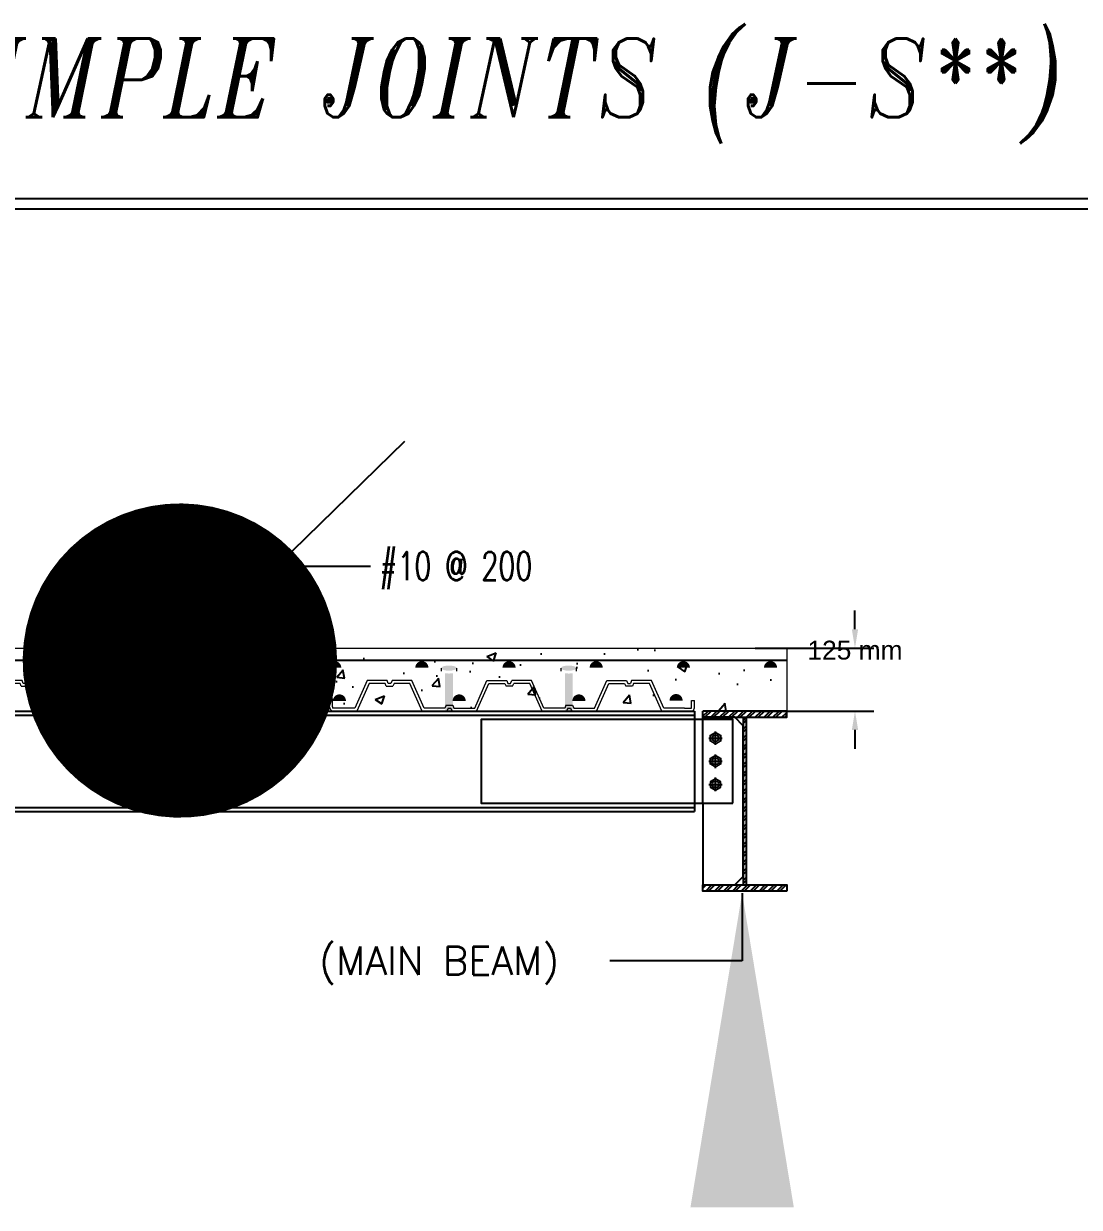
# Model space of a CAD drawing. Header units: inches. Extents: x 460503 to 460688, y 47570 to 48852.
# Drawn here: x 460558.31 to 460568.38, y 47667.86 to 47679.16 of the extents above; entities that cross this region are included whole.
import ezdxf
from ezdxf.enums import TextEntityAlignment as Align

# ---------------------------------------------------------------- set-up
doc = ezdxf.new("R2010")
doc.units = ezdxf.units.IN
doc.header["$MEASUREMENT"] = 0
doc.linetypes.add('HIDDEN', pattern=[0.375, 0.25, -0.125])
for name, color, linetype, lineweight in [('17', 60, 'Continuous', 18), ('19', 132, 'Continuous', 25), ('23', 252, 'Continuous', 18), ('27', 122, 'Continuous', 25), ('29', 151, 'Continuous', 25), ('30', 86, 'Continuous', 18)]:
    doc.layers.add(name, color=color, linetype=linetype, lineweight=lineweight)
for name, color, linetype in [('4', 4, 'Continuous'), ('4C', 4, 'Continuous'), ('5', 7, 'Continuous'), ('7', 7, 'Continuous'), ('8', 1, 'HIDDEN'), ('9', 9, 'Continuous'), ('DIM', 8, 'Continuous'), ('DIMLINES', 4, 'Continuous'), ('g', 3, 'Continuous')]:
    doc.layers.add(name, color=color, linetype=linetype)
doc.styles.add('ITALICT', font='italict')
doc.styles.add('ROMANS', font='ROMANS', dxfattribs={"width": 0.8})
doc.styles.add('ROMANST', font='romanst.shx')
doc.styles.get("Standard").update_dxf_attribs({"font": 'arial.ttf'})
doc.dimstyles.new('LEADER', dxfattribs={"dimtxt": 2, "dimasz": 1, "dimexe": 2, "dimexo": 2, "dimgap": 1, "dimtad": 1, "dimdec": 0, "dimzin": 0, "dimdsep": 46, "dimtxsty": 'ROMANS', "dimblk": 'DOT', "dimcen": 0.09, "dimclrd": 86, "dimclre": 86, "dimclrt": 60, "dimadec": 0, "dimazin": 0, "dimtfac": 1, "dimtdec": 0, "dimtofl": 0, "dimtmove": 0, "dimatfit": 3, "dimldrblk": 'DOT', "dimfxl": 7, "dimfxlon": 1, "dimtolj": 1, "dimtzin": 0, "dimarcsym": 0})
doc.dimstyles.new('LEADER ARROW', dxfattribs={"dimtxt": 2, "dimasz": 3, "dimexe": 2, "dimexo": 2, "dimgap": 1, "dimtad": 1, "dimdec": 0, "dimzin": 0, "dimdsep": 46, "dimtxsty": 'ROMANS', "dimcen": 0.09, "dimclrd": 86, "dimclre": 86, "dimclrt": 60, "dimadec": 0, "dimazin": 0, "dimtfac": 1, "dimtdec": 0, "dimtofl": 0, "dimtmove": 0, "dimatfit": 3, "dimfxl": 7, "dimfxlon": 1, "dimtolj": 1, "dimtzin": 0, "dimarcsym": 0})
doc.dimstyles.get("Standard").update_dxf_attribs({"dimtxt": 0.18, "dimasz": 0.18, "dimexe": 0.18, "dimexo": 0.0625, "dimgap": 0.09, "dimtad": 0, "dimtih": 1, "dimtoh": 1, "dimdec": 4, "dimzin": 0, "dimdsep": 46, "dimtxsty": 'Standard', "dimcen": 0.09, "dimadec": 0, "dimazin": 0, "dimtfac": 1, "dimtdec": 4, "dimtofl": 0, "dimtmove": 0, "dimatfit": 3, "dimfxl": 1, "dimtolj": 1, "dimtzin": 0, "dimarcsym": 0})

# ---------------------------------------------------------------- blocks, each defined once
blk = doc.blocks.new('DEK')
at = {"layer": '17'}
for p, q in [((-5.18190269756451, 0.3162630311488783), (-5.377923338457549, -0.1217317917023593)), ((-5.151217593847832, 0.2689122394634751), (-5.347238234740871, -0.1690825832460519)), ((-4.867638343146609, 0.3162630311488783), (-5.18190269756451, 0.3162630311488783)), ((-4.89859561565936, 0.2689122394634751), (-5.151217593847832, 0.2689122394634751)), ((-4.878899758796251, 0.2239325832729833), (-4.89859561565936, 0.2689122394634751)), ((-4.878899758796251, 0.2239325832729833), (-4.774643761651532, 0.2239325832729833)), ((-4.847942486141619, 0.2712833749584433), (-4.867638343146609, 0.3162630311488783)), ((-4.805601034164283, 0.2712833749584433), (-4.847942486141619, 0.2712833749584433)), ((-4.785905177301174, 0.3162630311488783), (-4.805601034164283, 0.2712833749584433)), ((-4.471640822741392, 0.3162630311488783), (-4.785905177301174, 0.3162630311488783)), ((-4.754947904646542, 0.2689122394634751), (-4.774643761651532, 0.2239325832729833)), ((-4.50232592645807, 0.2689122394634751), (-4.754947904646542, 0.2689122394634751)), ((-4.306305285565031, -0.1690825832460519), (-4.50232592645807, 0.2689122394634751)), ((-4.275620181848353, -0.1217317917023593), (-4.471640822741392, 0.3162630311488783)), ((-3.473407193898311, -0.1217317917023593), (-3.277386553005272, 0.3162630311488783)), ((-3.442722090185271, -0.1690825832460519), (-3.246701449292232, 0.2689122394634751)), ((-3.277386553005272, 0.3162630311488783), (-2.96312219858919, 0.3162630311488783)), ((-3.246701449292232, 0.2689122394634751), (-2.994079471101941, 0.2689122394634751)), ((-2.994079471101941, 0.2689122394634751), (-2.97438361409877, 0.2239325832729833)), ((-2.870127617094113, 0.2239325832729833), (-2.97438361409877, 0.2239325832729833)), ((-2.96312219858919, 0.3162630311488783), (-2.943426341582381, 0.2712833749584433)), ((-2.943426341582381, 0.2712833749584433), (-2.901084889606864, 0.2712833749584433)), ((-2.901084889606864, 0.2712833749584433), (-2.881389032603693, 0.3162630311488783)), ((-2.567124678185792, 0.3162630311488783), (-2.881389032603693, 0.3162630311488783)), ((-2.870127617094113, 0.2239325832729833), (-2.850431760089123, 0.2689122394634751)), ((-2.597809781900651, 0.2689122394634751), (-2.850431760089123, 0.2689122394634751)), ((-2.401789141007612, -0.1690825832460519), (-2.597809781900651, 0.2689122394634751)), ((-2.371104037292753, -0.1217317917023593), (-2.567124678185792, 0.3162630311488783)), ((-1.568891049340891, -0.1217317917023593), (-1.372870408449671, 0.3162630311488783)), ((-1.538205945626032, -0.1690825832460519), (-1.342185304732993, 0.2689122394634751)), ((-1.372870408449671, 0.3162630311488783), (-1.058606053889889, 0.3162630311488783)), ((-1.342185304732993, 0.2689122394634751), (-1.08956332654634, 0.2689122394634751)), ((-1.08956332654634, 0.2689122394634751), (-1.06986746954135, 0.2239325832729833)), ((-0.9656114725366933, 0.2239325832729833), (-1.06986746954135, 0.2239325832729833)), ((-1.058606053889889, 0.3162630311488783), (-1.03891019702678, 0.2712833749584433)), ((-1.03891019702678, 0.2712833749584433), (-0.9965687450512632, 0.2712833749584433)), ((-0.9768728880462731, 0.3162630311488783), (-0.9965687450512632, 0.2712833749584433)), ((-0.6626085336283722, 0.3162630311488783), (-0.9768728880462731, 0.3162630311488783)), ((-0.9459156156735844, 0.2689122394634751), (-0.9656114725366933, 0.2239325832729833)), ((-0.6932936373450502, 0.2689122394634751), (-0.9459156156735844, 0.2689122394634751)), ((-0.4972729964520113, -0.1690825832460519), (-0.6932936373450502, 0.2689122394634751)), ((-0.4665878927353333, -0.1217317917023593), (-0.6626085336283722, 0.3162630311488783)), ((-5.895822350465096, 0), (-5.895822350465096, 0.02032850981680667)), ((-5.895822350465096, 0), (-5.848471558745587, 0)), ((-5.848471558745587, 0.02032850981680667), (-5.848471558745587, 0)), ((-5.837817630703285, 0.07833322965007028), (-5.806816407643055, 0.07833322965007028)), ((-5.837817630703285, 0.0309824379646102), (-5.806816407643055, 0.0309824379646102)), ((-5.791767620221435, 0.07833322965007028), (-5.806816407643055, 0.07833322965007028)), ((-5.791767620221435, 0.0309824379646102), (-5.806816407643055, 0.0309824379646102)), ((-5.781113692180952, -0.1025870516679106), (-5.781113692180952, 0.02032850981680667)), ((-5.733762900459624, -0.1025870516679106), (-5.733762900459624, 0.02032850981680667)), ((-0.02367539579063305, 0), (0.02367539578881406, 0)), ((-5.377923338457549, -0.1217317917023593), (-5.727844051547436, -0.1217317917023593)), ((-5.347238234740871, -0.1690825832460519), (-5.727844051547436, -0.1690825832460519)), ((-3.915381267514022, -0.1690825832460519), (-4.306305285565031, -0.1690825832460519)), ((-3.946338540026773, -0.1217317917023593), (-4.275620181848353, -0.1217317917023593)), ((-3.926642683163664, -0.07675213551175375), (-3.946338540026773, -0.1217317917023593)), ((-3.926642683163664, -0.07675213551175375), (-3.822388077538562, -0.07675213551175375)), ((-3.895685410650913, -0.1241029271972138), (-3.915381267514022, -0.1690825832460519)), ((-3.895685410650913, -0.1241029271972138), (-3.853341965239451, -0.1241029271972138)), ((-3.853341965239451, -0.1241029271972138), (-3.83364610823628, -0.1690825832460519)), ((-3.83364610823628, -0.1690825832460519), (-3.442722090185271, -0.1690825832460519)), ((-3.822388077538562, -0.07675213551175375), (-3.802692220677272, -0.1217317917023593)), ((-3.802688835719891, -0.1217317917023593), (-3.473407193898311, -0.1217317917023593)), ((-2.010865122956602, -0.1690825832460519), (-2.401789141007612, -0.1690825832460519)), ((-2.041822395469353, -0.1217317917023593), (-2.371104037292753, -0.1217317917023593)), ((-2.022126538608063, -0.07675213551175375), (-2.041822395469353, -0.1217317917023593)), ((-2.022126538608063, -0.07675213551175375), (-1.917871932982962, -0.07675213551175375)), ((-1.991169266095312, -0.1241029271972138), (-2.010865122956602, -0.1690825832460519)), ((-1.991169266095312, -0.1241029271972138), (-1.94882582054197, -0.1241029271972138)), ((-1.94882582054197, -0.1241029271972138), (-1.929129963678861, -0.1690825832460519)), ((-1.929129963678861, -0.1690825832460519), (-1.538205945626032, -0.1690825832460519)), ((-1.917871932982962, -0.07675213551175375), (-1.898176076119853, -0.1217317917023593)), ((-1.898172691164291, -0.1217317917023593), (-1.568891049340891, -0.1217317917023593)), ((-0.1373062509137526, -0.1690825832460519), (-0.4972729964520113, -0.1690825832460519)), ((-0.1373062509137526, -0.1217317917023593), (-0.4665878927353333, -0.1217317917023593))]:
    blk.add_line(p, q, dxfattribs=at)
for points in [[(-0.1373062509137526, -0.1217317917023593), (-0.02959424484470219, -0.1217317917023593, 0.4142135623730961), (-0.02367539579063305, -0.1158129426841015), (-0.02367539579063305, 0)], [(-0.1373062509137526, -0.1690825832460519), (-0.02959424484470219, -0.1690825832460519, 0.4142135623730839), (0.02367539578881406, -0.1158129426841015), (0.02367539578881406, 0)]]:
    blk.add_lwpolyline(points, format="xyb", dxfattribs=at)
for centre, radius, start, end in [((-5.837817630703285, 0.02032850981680667), 0.05800471977407295, 90, 180), ((-5.837817630703285, 0.02032850981680667), 0.01065392812176811, 90, 180), ((-5.791767620221435, 0.02032850981680667), 0.05800471977407337, 0, 90), ((-5.791767620221435, 0.02032850981680667), 0.01065392812176858, 0, 90), ((-5.708219153144455, -0.09877610801351011), 0.07299408944010981, 182.9927121434565, 254.4037969727692), ((-5.725673810726221, -0.1105735180234433), 0.01136736633784173, 135.3657608568836, 258.9936069841877)]:
    blk.add_arc(centre, radius, start, end, dxfattribs=at)
blk = doc.blocks.new('_Dot')
at = {"layer": 'DIM', "color": 0, "lineweight": -2}
blk.add_line((-0.5, 0), (-1, 0), dxfattribs=at)
at = {"layer": 'DIM', "color": 0, "const_width": 0.5}
blk.add_lwpolyline([(-0.25, 0, 1), (0.25, 0, 1)], format="xyb", close=True, dxfattribs=at)
blk = doc.blocks.new('*D537')
at = {"layer": 'Defpoints', "color": 0, "transparency": 16777216}
for p in [(460565.2245127396, 47673.19924433294), (460566.2386828295, 47673.19924433294), (460565.2151855708, 47672.59924433294)]:
    blk.add_point(p, dxfattribs=at)
at = {"layer": 'DIMLINES', "color": 0, "lineweight": -2, "transparency": 16777216}
for p, q in [((460566.2386828295, 47673.37924433294), (460566.2386828295, 47673.55924433294)), ((460565.2870127396, 47673.19924433294), (460566.4186828295, 47673.19924433294)), ((460565.2776855708, 47672.59924433294), (460566.4186828295, 47672.59924433294)), ((460566.2386828295, 47672.41924433294), (460566.2386828295, 47672.23924433294))]:
    blk.add_line(p, q, dxfattribs=at)
at = {"layer": 'DIMLINES', "color": 0, "transparency": 16777216}
for points in [[(460566.2086828295, 47673.37924433294), (460566.2686828295, 47673.37924433294), (460566.2386828295, 47673.19924433294)], [(460566.2086828295, 47672.41924433294), (460566.2686828295, 47672.41924433294), (460566.2386828295, 47672.59924433294)]]:
    blk.add_solid(points, dxfattribs=at)
at = {"layer": 'DIMLINES', "color": 0, "transparency": 16777216, "insert": (460566.2386828294, 47673.17924433293), "char_height": 0.18, "attachment_point": 5}
blk.add_mtext('\\A1;125 mm ', dxfattribs=at)

msp = doc.modelspace()

# ---------------------------------------------------------------- hatches: boundary and pattern name
at = {"layer": '23'}
h = msp.add_hatch(color=5, dxfattribs=at)
h.set_gradient(color1=(0, 0, 255), color2=(112, 112, 255), one_color=1, tint=0.7200000286102295)
edge = h.paths.add_edge_path()
edge.add_ellipse((460558.8812678526, 47673.0087142371), major_axis=(0.0745971943384289, 0), ratio=0.3292704757529448, start_angle=180, end_angle=359.9999999999999)
edge.add_ellipse((460558.8812678526, 47673.0087142371), major_axis=(0.0745971943384289, 0), ratio=0.3292704757529448, start_angle=0, end_angle=180)
h = msp.add_hatch(color=5, dxfattribs=at)
h.set_gradient(color1=(0, 0, 255), color2=(112, 112, 255), one_color=1, tint=0.7200000286102295)
edge = h.paths.add_edge_path()
edge.add_ellipse((460560.0239775393, 47673.0087142371), major_axis=(0.0745971943384289, 0), ratio=0.3292704757529448, start_angle=180, end_angle=359.9999999999999)
edge.add_ellipse((460560.0239775393, 47673.0087142371), major_axis=(0.0745971943384289, 0), ratio=0.3292704757529448, start_angle=0, end_angle=180)
h = msp.add_hatch(color=5, dxfattribs=at)
h.set_gradient(color1=(0, 0, 255), color2=(112, 112, 255), one_color=1, tint=0.7200000286102295)
edge = h.paths.add_edge_path()
edge.add_ellipse((460561.1762899734, 47673.0087142371), major_axis=(-0.0745971943384289, 0), ratio=0.3292704757529448, start_angle=1.1368683772161603e-13, end_angle=180, ccw=False)
edge.add_ellipse((460561.1762899734, 47673.0087142371), major_axis=(-0.0745971943384289, 0), ratio=0.3292704757529448, start_angle=180, end_angle=360, ccw=False)
h = msp.add_hatch(color=5, dxfattribs=at)
h.set_gradient(color1=(0, 0, 255), color2=(112, 112, 255), one_color=1, tint=0.7200000286102295)
edge = h.paths.add_edge_path()
edge.add_ellipse((460562.3641413054, 47673.0087142371), major_axis=(0.0745971943384289, 0), ratio=0.3292704757529448, start_angle=180, end_angle=359.9999999999999)
edge.add_ellipse((460562.3641413054, 47673.0087142371), major_axis=(0.0745971943384289, 0), ratio=0.3292704757529448, start_angle=0, end_angle=180)
h = msp.add_hatch(color=5, dxfattribs=at)
h.set_gradient(color1=(0, 0, 255), color2=(112, 112, 255), one_color=1, tint=0.7200000286102295)
edge = h.paths.add_edge_path()
edge.add_ellipse((460563.5068509921, 47673.0087142371), major_axis=(0.0745971943384289, 0), ratio=0.3292704757529448, start_angle=180, end_angle=359.9999999999999)
edge.add_ellipse((460563.5068509921, 47673.0087142371), major_axis=(0.0745971943384289, 0), ratio=0.3292704757529448, start_angle=0, end_angle=180)
h = msp.add_hatch(color=5, dxfattribs=at)
h.set_gradient(color1=(0, 0, 255), color2=(204, 204, 255), one_color=1, tint=0.8999999761581421)
edge = h.paths.add_edge_path()
edge.add_ellipse((460558.8812678526, 47672.98120399177), major_axis=(0.0745971943384289, 0), ratio=0.3292704757529448, start_angle=240.7923119331016, end_angle=300.79868927394466, ccw=False)
edge.add_line((460558.8448661536, 47672.95976431724), (460558.8448661536, 47672.61098857604))
edge.add_ellipse((460558.8821647507, 47672.61051197476), major_axis=(0.03729859716921443, 0), ratio=0.3292704757529449, start_angle=1.1368683772161603e-13, end_angle=180, ccw=False)
edge.add_line((460558.9194633478, 47672.61098857604), (460558.9194633478, 47672.96010536954))
edge = h.paths.add_edge_path()
edge.add_ellipse((460558.8821647507, 47672.61051197476), major_axis=(0.03729859716921443, 0), ratio=0.3292704757529449, start_angle=0, end_angle=180)
edge.add_ellipse((460558.8821647507, 47672.61051197476), major_axis=(0.03729859716921443, 0), ratio=0.3292704757529449, start_angle=180, end_angle=359.9999999999999)
h = msp.add_hatch(color=5, dxfattribs=at)
h.set_gradient(color1=(0, 0, 255), color2=(204, 204, 255), one_color=1, tint=0.8999999761581421)
edge = h.paths.add_edge_path()
edge.add_ellipse((460560.0239775393, 47672.98120399177), major_axis=(0.0745971943384289, 0), ratio=0.3292704757529448, start_angle=240.7923119331016, end_angle=300.79868927394466, ccw=False)
edge.add_line((460559.9875758403, 47672.95976431724), (460559.9875758403, 47672.61098857604))
edge.add_ellipse((460560.0248744374, 47672.61051197476), major_axis=(0.03729859716921443, 0), ratio=0.3292704757529449, start_angle=1.1368683772161603e-13, end_angle=180, ccw=False)
edge.add_line((460560.0621730346, 47672.61098857604), (460560.0621730346, 47672.96010536954))
edge = h.paths.add_edge_path()
edge.add_ellipse((460560.0248744374, 47672.61051197476), major_axis=(0.03729859716921443, 0), ratio=0.3292704757529449, start_angle=0, end_angle=180)
edge.add_ellipse((460560.0248744374, 47672.61051197476), major_axis=(0.03729859716921443, 0), ratio=0.3292704757529449, start_angle=180, end_angle=359.9999999999999)
h = msp.add_hatch(color=5, dxfattribs=at)
h.set_gradient(color1=(0, 0, 255), color2=(204, 204, 255), one_color=1, tint=0.8999999761581421)
edge = h.paths.add_edge_path()
edge.add_ellipse((460561.1762899734, 47672.98120399177), major_axis=(-0.0745971943384289, 0), ratio=0.3292704757529448, start_angle=59.20131072605533, end_angle=119.2076880668984)
edge.add_line((460561.2126916724, 47672.95976431724), (460561.2126916724, 47672.61098857604))
edge.add_ellipse((460561.1753930753, 47672.61051197476), major_axis=(-0.03729859716921443, 0), ratio=0.3292704757529449, start_angle=180, end_angle=359.9999999999999)
edge.add_line((460561.1380944781, 47672.61098857604), (460561.1380944781, 47672.96010536954))
edge = h.paths.add_edge_path()
edge.add_ellipse((460561.1753930753, 47672.61051197476), major_axis=(-0.03729859716921443, 0), ratio=0.3292704757529449, start_angle=180, end_angle=360, ccw=False)
edge.add_ellipse((460561.1753930753, 47672.61051197476), major_axis=(-0.03729859716921443, 0), ratio=0.3292704757529449, start_angle=1.1368683772161603e-13, end_angle=180, ccw=False)
h = msp.add_hatch(color=5, dxfattribs=at)
h.set_gradient(color1=(0, 0, 255), color2=(204, 204, 255), one_color=1, tint=0.8999999761581421)
edge = h.paths.add_edge_path()
edge.add_ellipse((460562.3641413054, 47672.98120399177), major_axis=(0.0745971943384289, 0), ratio=0.3292704757529448, start_angle=240.7923119331016, end_angle=300.79868927394466, ccw=False)
edge.add_line((460562.3277396063, 47672.95976431724), (460562.3277396063, 47672.61098857604))
edge.add_ellipse((460562.3650382035, 47672.61051197476), major_axis=(0.03729859716921443, 0), ratio=0.3292704757529449, start_angle=1.1368683772161603e-13, end_angle=180, ccw=False)
edge.add_line((460562.4023368006, 47672.61098857604), (460562.4023368006, 47672.96010536954))
edge = h.paths.add_edge_path()
edge.add_ellipse((460562.3650382035, 47672.61051197476), major_axis=(0.03729859716921443, 0), ratio=0.3292704757529449, start_angle=0, end_angle=180)
edge.add_ellipse((460562.3650382035, 47672.61051197476), major_axis=(0.03729859716921443, 0), ratio=0.3292704757529449, start_angle=180, end_angle=359.9999999999999)
h = msp.add_hatch(color=5, dxfattribs=at)
h.set_gradient(color1=(0, 0, 255), color2=(204, 204, 255), one_color=1, tint=0.8999999761581421)
edge = h.paths.add_edge_path()
edge.add_ellipse((460563.5068509921, 47672.98120399177), major_axis=(0.0745971943384289, 0), ratio=0.3292704757529448, start_angle=240.7923119331016, end_angle=300.79868927394466, ccw=False)
edge.add_line((460563.470449293, 47672.95976431724), (460563.470449293, 47672.61098857604))
edge.add_ellipse((460563.5077478902, 47672.61051197476), major_axis=(0.03729859716921443, 0), ratio=0.3292704757529449, start_angle=1.1368683772161603e-13, end_angle=180, ccw=False)
edge.add_line((460563.5450464874, 47672.61098857604), (460563.5450464874, 47672.96010536954))
edge = h.paths.add_edge_path()
edge.add_ellipse((460563.5077478902, 47672.61051197476), major_axis=(0.03729859716921443, 0), ratio=0.3292704757529449, start_angle=0, end_angle=180)
edge.add_ellipse((460563.5077478902, 47672.61051197476), major_axis=(0.03729859716921443, 0), ratio=0.3292704757529449, start_angle=180, end_angle=359.9999999999999)
at = {"layer": '8'}
h = msp.add_hatch(dxfattribs=at)
h.set_pattern_fill('AR-CONC', color=256, scale=0.005000000000000001, style=0)
h.set_pattern_definition([(49.99999999999999, (459777.9320310228, 47775.29075216412), (0.91092334498002, -0.07969542769451543), [0.09525000000000002, -1.04775]), (355, (459777.9320310228, 47775.29075216412), (-0.1762171071248467, 0.9552842261951758), [0.0762, -0.8382029208500001]), (100.4514447, (459778.0079410578, 47775.28411089662), (0.7347062354517665, 0.8755887595609755), [0.08095004399999983, -0.8904512229999972]), (46.18420000000002, (459777.9320310228, 47775.54475216412), (1.35539520446065, -0.2102116396636358), [0.1428749999999991, -1.571624999999993]), (96.63555760999992, (459778.0449805228, 47775.52723466412), (1.187020670257515, 1.237130622988608), [0.1214251157, -1.3356780408]), (351.1841511700001, (459777.9320310228, 47775.54475216412), (1.187020670324885, 1.237130622927664), [0.11429983535, -1.2572986596]), (21, (459778.0590310228, 47775.48125216412), (0.7580719563456625, -0.5113259909354381), [0.09525000000000002, -1.04775]), (326.0000000000001, (459778.0590310228, 47775.48125216412), (0.3090101417382354, 0.9209398306115963), [0.0762, -0.8382000000000001]), (71.45144499999999, (459778.1222036858, 47775.43864166462), (1.067082096393581, 0.4096138444295263), [0.08095004400000001, -0.890449688]), (37.50000000000001, (459777.9320310228, 47775.29075216412), (0.01544301625295909, 0.4227751943657656), [0, -0.8280400000000001, 0, -0.8509000000000001, 0, -0.8413750000000001]), (7.500000000000001, (459777.9320310228, 47775.29075216412), (0.3340983125515288, 0.5009028740905975), [0, -0.48514, 0, -0.8089900000000001, 0, -0.320675]), (327.5, (459777.6488210228, 47775.29075216412), (0.6779529758343571, -0.02864371996336729), [0, -0.3175000000000001, 0, -0.9906000000000001, 0, -1.31445]), (317.5, (459777.5218210228, 47775.29075216412), (0.7406459069300904, 0.1271324551666651), [0, -0.4127500000000001, 0, -0.6578600000000001, 0, -0.9334500000000001])])
h.paths.add_polyline_path([(460551.8071521245, 47673.19924433292), (460565.5878561292, 47673.19924433292), (460565.5878561292, 47672.59924433292), (460564.7878561292, 47672.59924433292), (460564.7878561292, 47672.51924433292), (460564.7078561292, 47672.51924433292), (460564.7078561292, 47672.59924433292), (460564.5032490208, 47672.59924433292), (460564.6208614053, 47672.86204122654), (460564.7078561292, 47672.86204122654), (460564.7078561292, 47672.89045170155), (460564.6024503431, 47672.89045170155), (460564.4848379585, 47672.62765480785), (460564.2872689735, 47672.62765480785), (460564.2754514593, 47672.65464260156), (460564.212898696, 47672.65464260156), (460564.2010811818, 47672.62765480785), (460564.0035101658, 47672.62765480785), (460563.8858977812, 47672.89045170155), (460563.6973391685, 47672.89045170155), (460563.6855216544, 47672.86346390784), (460563.6601167832, 47672.86346390784), (460563.648299269, 47672.89045170155), (460563.4597406564, 47672.89045170155), (460563.3421282718, 47672.62765480785), (460563.1445592867, 47672.62765480785), (460563.0799320831, 47672.62765480785, -0.414213562373096), (460563.0763807736, 47672.63120611727), (460563.0763807736, 47672.70069388287), (460563.0479702987, 47672.70069388287), (460563.0479702987, 47672.63120611728, 0.414213562373083), (460563.0799320831, 47672.59924433292), (460552.5438382779, 47672.59924433292, 0.4802119149206345), (460552.5993499404, 47672.63914165342), (460552.5993499403, 47672.71289098876, -0.4627112137556765), (460552.6269799466, 47672.71289098876, -2.414213562371577), (460552.6333723034, 47672.70649863189), (460552.6397646603, 47672.70543245351), (460552.6397646603, 47672.70069388287), (460552.6681751353, 47672.70069388287), (460552.6681751353, 47672.71289098876, 0.4142135623731123), (460552.6333723034, 47672.74769382062), (460552.6147715696, 47672.74769382066), (460552.6057422972, 47672.74769382062, 0.4142135623730951), (460552.5709394653, 47672.71289098876), (460552.5709394653, 47672.62765480785), (460552.3574357281, 47672.62765480785), (460552.2398233436, 47672.89045170155), (460552.0512647309, 47672.89045170155), (460552.0394472167, 47672.86346390784), (460552.0140423455, 47672.86346390784), (460552.0022248314, 47672.89045170155), (460551.8071521245, 47672.89045170155)])
h.paths.add_polyline_path([(460557.6367034375, 47672.89045170155), (460557.519091053, 47672.62765480785), (460557.3215220679, 47672.62765480785), (460557.3097045538, 47672.65464260156), (460557.2471517904, 47672.65464260156), (460557.2353342763, 47672.62765480785), (460557.0377632602, 47672.62765480785), (460556.9201508757, 47672.89045170155), (460556.7315922629, 47672.89045170155), (460556.7197747488, 47672.86346390784), (460556.6943698776, 47672.86346390784), (460556.6825523634, 47672.89045170155), (460556.4939937508, 47672.89045170155), (460556.3763813662, 47672.62765480785), (460556.1788123812, 47672.62765480785), (460556.1141851775, 47672.62765480785, -0.414213562373096), (460556.1106338681, 47672.63120611727), (460556.1106338681, 47672.70069388287), (460556.1510485881, 47672.70069388287), (460556.1510485881, 47672.71289098876, 0.4142135623730869), (460556.1162457563, 47672.74769382062), (460556.0976450224, 47672.74769382066), (460556.08861575, 47672.74769382062, 0.4142135623730951), (460556.0538129181, 47672.71289098876), (460556.0538129181, 47672.62765480785), (460555.8403091809, 47672.62765480785), (460555.7226967964, 47672.89045170155), (460555.5341381837, 47672.89045170155), (460555.5223206695, 47672.86346390784), (460555.4969157983, 47672.86346390784), (460555.4850982842, 47672.89045170155), (460555.2965396715, 47672.89045170155), (460555.1789272869, 47672.62765480785), (460554.9813583018, 47672.62765480785), (460554.9695407877, 47672.65464260156), (460554.9069880244, 47672.65464260156), (460554.8951705102, 47672.62765480785), (460554.6975994942, 47672.62765480785), (460554.5799871096, 47672.89045170155), (460554.391428497, 47672.89045170155), (460554.3796109828, 47672.86346390784), (460554.3542061116, 47672.86346390784), (460554.3423885974, 47672.89045170155), (460554.1538299847, 47672.89045170155), (460554.0362176002, 47672.62765480785), (460553.8386486151, 47672.62765480785), (460553.826831101, 47672.65464260156), (460553.7642783376, 47672.65464260156), (460553.7524608235, 47672.62765480785), (460553.5548898074, 47672.62765480785), (460553.4372774229, 47672.89045170155), (460553.2487188102, 47672.89045170155), (460553.2369012961, 47672.86346390784), (460553.2114964249, 47672.86346390784), (460553.1996789107, 47672.89045170155), (460553.011120298, 47672.89045170155), (460552.8935079135, 47672.62765480785), (460552.6959389284, 47672.62765480785), (460552.6277604153, 47672.62765480785), (460552.6277604153, 47672.63120611727, 0.4142135623731033), (460552.6313117247, 47672.62765480785), (460552.6959389284, 47672.62765480785), (460552.8935079135, 47672.62765480785), (460553.011120298, 47672.89045170155), (460553.1996789107, 47672.89045170155), (460553.2114964249, 47672.86346390784), (460553.2369012961, 47672.86346390784), (460553.2487188102, 47672.89045170155), (460553.4372774229, 47672.89045170155), (460553.5548898074, 47672.62765480785), (460553.7524608235, 47672.62765480785), (460553.7642783376, 47672.65464260156), (460553.826831101, 47672.65464260156), (460553.8386486151, 47672.62765480785), (460554.0362176002, 47672.62765480785), (460554.1538299847, 47672.89045170155), (460554.3423885974, 47672.89045170155), (460554.3542061116, 47672.86346390784), (460554.3796109828, 47672.86346390784), (460554.391428497, 47672.89045170155), (460554.5799871096, 47672.89045170155), (460554.6975994942, 47672.62765480785), (460554.8951705102, 47672.62765480785), (460554.9069880244, 47672.65464260156), (460554.9695407877, 47672.65464260156), (460554.9813583018, 47672.62765480785), (460555.1789272869, 47672.62765480785), (460555.2965396715, 47672.89045170155), (460555.4850982842, 47672.89045170155), (460555.4969157983, 47672.86346390784), (460555.5223206695, 47672.86346390784), (460555.5341381837, 47672.89045170155), (460555.7226967964, 47672.89045170155), (460555.8403091809, 47672.62765480785), (460556.0538129181, 47672.62765480785), (460556.0538129181, 47672.71289098876, -0.4142135623730951), (460556.08861575, 47672.74769382062), (460556.1162457562, 47672.74769382062, -0.5234300071345095), (460556.148841273, 47672.70069388287), (460556.1226381131, 47672.70069388287), (460556.1226381131, 47672.71928334565), (460556.0976450224, 47672.71928334565), (460556.0822233931, 47672.71928334565), (460556.0822233931, 47672.70069388287), (460556.1106338681, 47672.70069388287), (460556.1106338681, 47672.62765480785), (460556.1788123812, 47672.62765480785), (460556.3763813662, 47672.62765480785), (460556.4939937508, 47672.89045170155), (460556.6825523634, 47672.89045170155), (460556.6943698776, 47672.86346390784), (460556.7197747488, 47672.86346390784), (460556.7315922629, 47672.89045170155), (460556.9201508757, 47672.89045170155), (460557.0377632602, 47672.62765480785), (460557.2353342763, 47672.62765480785), (460557.2471517904, 47672.65464260156), (460557.3097045538, 47672.65464260156), (460557.3215220679, 47672.62765480785), (460557.519091053, 47672.62765480785), (460557.6367034375, 47672.89045170155), (460557.8252620501, 47672.89045170155), (460557.8370795644, 47672.86346390784), (460557.8624844356, 47672.86346390784), (460557.8743019497, 47672.89045170155), (460558.0628605624, 47672.89045170155), (460558.180472947, 47672.62765480785), (460558.378043963, 47672.62765480785), (460558.3898614771, 47672.65464260156), (460558.4524142405, 47672.65464260156), (460558.4642317546, 47672.62765480785), (460558.6618007397, 47672.62765480785), (460558.7794131243, 47672.89045170155), (460558.967971737, 47672.89045170155), (460558.9797892511, 47672.86346390784), (460559.0051941223, 47672.86346390784), (460559.0170116365, 47672.89045170155), (460559.2055702491, 47672.89045170155), (460559.3231826337, 47672.62765480785), (460559.5366863709, 47672.62765480785), (460559.5366863708, 47672.71289098876, -0.4142135623730951), (460559.5714892027, 47672.74769382062), (460559.599119209, 47672.74769382062, -0.5234300071345095), (460559.6317147258, 47672.70069388287), (460559.6055115659, 47672.70069388287), (460559.6055115659, 47672.71928334565), (460559.5805184752, 47672.71928334565), (460559.5650968459, 47672.71928334565), (460559.5650968459, 47672.70069388287), (460559.5935073209, 47672.70069388287), (460559.5935073209, 47672.62765480785), (460559.6616858339, 47672.62765480785), (460559.859254819, 47672.62765480785), (460559.9768672035, 47672.89045170155), (460560.1654258162, 47672.89045170155), (460560.1772433304, 47672.86346390784), (460560.2026482016, 47672.86346390784), (460560.2144657157, 47672.89045170155), (460560.4030243285, 47672.89045170155), (460560.520636713, 47672.62765480785), (460560.718207729, 47672.62765480785), (460560.7300252432, 47672.65464260156), (460560.7925780066, 47672.65464260156), (460560.8043955207, 47672.62765480785), (460561.0019645058, 47672.62765480785), (460561.1195768903, 47672.89045170155), (460561.308135503, 47672.89045170155), (460561.3199530172, 47672.86346390784), (460561.3453578883, 47672.86346390784), (460561.3571754025, 47672.89045170155), (460561.5457340152, 47672.89045170155), (460561.6633463997, 47672.62765480785), (460561.8609174158, 47672.62765480785), (460561.8727349299, 47672.65464260156), (460561.9352876933, 47672.65464260156), (460561.9471052074, 47672.62765480785), (460562.1446741925, 47672.62765480785), (460562.262286577, 47672.89045170155), (460562.4508451897, 47672.89045170155), (460562.4626627039, 47672.86346390784), (460562.4880675751, 47672.86346390784), (460562.4998850893, 47672.89045170155), (460562.6884437019, 47672.89045170155), (460562.8060560864, 47672.62765480785), (460563.0195598237, 47672.62765480785), (460563.0195598237, 47672.71289098876, -0.4142135623730951), (460563.0543626555, 47672.74769382062), (460563.0819926618, 47672.74769382062, -0.5234300071345095), (460563.1145881786, 47672.70069388287), (460563.0883850186, 47672.70069388287), (460563.0883850186, 47672.71928334565), (460563.0819926618, 47672.71928334563, -1), (460563.0819926618, 47672.70649863189), (460563.0883850186, 47672.70543245351), (460563.0883850186, 47672.70069388287), (460563.1167954937, 47672.70069388287), (460563.1167954937, 47672.71289098876, 0.4142135623730951), (460563.0819926618, 47672.74769382062), (460563.063391928, 47672.74769382066), (460563.0543626555, 47672.74769382062, 0.4142135623730951), (460563.0195598237, 47672.71289098876), (460563.0195598237, 47672.62765480785), (460562.8060560864, 47672.62765480785), (460562.6884437019, 47672.89045170155), (460562.4998850893, 47672.89045170155), (460562.4880675751, 47672.86346390784), (460562.4626627039, 47672.86346390784), (460562.4508451897, 47672.89045170155), (460562.262286577, 47672.89045170155), (460562.1446741925, 47672.62765480785), (460561.9471052074, 47672.62765480785), (460561.9352876933, 47672.65464260156), (460561.8727349299, 47672.65464260156), (460561.8609174158, 47672.62765480785), (460561.6633463997, 47672.62765480785), (460561.5457340152, 47672.89045170155), (460561.3571754025, 47672.89045170155), (460561.3453578883, 47672.86346390784), (460561.3199530172, 47672.86346390784), (460561.308135503, 47672.89045170155), (460561.1195768903, 47672.89045170155), (460561.0019645058, 47672.62765480785), (460560.8043955207, 47672.62765480785), (460560.7925780066, 47672.65464260156), (460560.7300252432, 47672.65464260156), (460560.718207729, 47672.62765480785), (460560.520636713, 47672.62765480785), (460560.4030243285, 47672.89045170155), (460560.2144657157, 47672.89045170155), (460560.2026482016, 47672.86346390784), (460560.1772433304, 47672.86346390784), (460560.1654258162, 47672.89045170155), (460559.9768672035, 47672.89045170155), (460559.859254819, 47672.62765480785), (460559.6616858339, 47672.62765480785), (460559.5970586303, 47672.62765480785, -0.414213562373096), (460559.5935073209, 47672.63120611727), (460559.5935073209, 47672.70069388287), (460559.6339220409, 47672.70069388287), (460559.6339220409, 47672.71289098876, 0.4142135623730951), (460559.599119209, 47672.74769382062), (460559.5805184752, 47672.74769382066), (460559.5714892027, 47672.74769382062, 0.4142135623730951), (460559.5366863708, 47672.71289098876), (460559.5366863709, 47672.62765480785), (460559.3231826337, 47672.62765480785), (460559.2055702491, 47672.89045170155), (460559.0170116365, 47672.89045170155), (460559.0051941223, 47672.86346390784), (460558.9797892511, 47672.86346390784), (460558.967971737, 47672.89045170155), (460558.7794131243, 47672.89045170155), (460558.6618007397, 47672.62765480785), (460558.4642317546, 47672.62765480785), (460558.4524142405, 47672.65464260156), (460558.3898614771, 47672.65464260156), (460558.378043963, 47672.62765480785), (460558.180472947, 47672.62765480785), (460558.0628605624, 47672.89045170155), (460557.8743019497, 47672.89045170155), (460557.8624844356, 47672.86346390784), (460557.8370795644, 47672.86346390784), (460557.8252620501, 47672.89045170155)], flags=16)
at = {"layer": '8', "linetype": 'Continuous', "ltscale": 0.8}
h = msp.add_hatch(dxfattribs=at)
h.set_pattern_fill('ANSI32', color=256, scale=0.16, style=0)
h.set_pattern_definition([(44.99999999999999, (458672.6526679277, 47890.19530434073), (-0.04242640687119285, 0.04242640687119285), []), (44.99999999999999, (458672.6809521989, 47890.19530434073), (-0.04242640687119285, 0.04242640687119285), [])])
h.paths.add_polyline_path([(460564.7878561292, 47672.59924433292), (460565.5878561292, 47672.59924433292), (460565.5878561292, 47672.53924433292), (460564.7878561292, 47672.53924433292)])
h.paths.add_polyline_path([(460565.1718561293, 47672.53924433292), (460565.2038561292, 47672.53924433292), (460565.2038561292, 47670.93924433292), (460565.1718561293, 47670.93924433292)])
h.paths.add_polyline_path([(460564.7878561292, 47670.93924433292), (460565.5878561292, 47670.93924433292), (460565.5878561292, 47670.87924433292), (460564.7878561292, 47670.87924433292)])

# ---------------------------------------------------------------- linework, layer by layer
at = {"color": 6}
msp.add_line((460553.0188406314, 47677.49200167268), (460570.7452515673, 47677.49200167268), dxfattribs=at)
at = {"color": 2}
msp.add_line((460553.0188406314, 47677.39200167268), (460570.7452515673, 47677.39200167268), dxfattribs=at)
at = {"layer": '23', "linetype": 'Continuous', "ltscale": 0.8}
for p, q in [((460551.8044835049, 47673.19924433292), (460565.5878561292, 47673.19924433292)), ((460565.5878561292, 47673.19924433292), (460565.5878561292, 47672.59924433292))]:
    msp.add_line(p, q, dxfattribs=at)
at = {"layer": '23'}
for p, q in [((460558.8066706583, 47673.0087142371), (460558.8066706583, 47672.98088708658)), ((460558.9558650469, 47672.98088708658), (460558.9558650469, 47673.0087142371)), ((460559.9493803451, 47673.0087142371), (460559.9493803451, 47672.98088708658)), ((460560.0985747337, 47672.98088708658), (460560.0985747337, 47673.0087142371)), ((460561.101692779, 47672.98088708658), (460561.101692779, 47673.0087142371)), ((460561.2508871676, 47673.0087142371), (460561.2508871676, 47672.98088708658)), ((460562.2895441111, 47673.0087142371), (460562.2895441111, 47672.98088708658)), ((460562.4387384997, 47672.98088708658), (460562.4387384997, 47673.0087142371)), ((460563.4322537978, 47673.0087142371), (460563.4322537978, 47672.98088708658)), ((460563.5814481864, 47672.98088708658), (460563.5814481864, 47673.0087142371))]:
    msp.add_line(p, q, dxfattribs=at)
for points in [[(460564.8584015838, 47672.36779692805), (460564.9078561292, 47672.39634952318), (460564.9573106747, 47672.36779692805), (460564.9573106747, 47672.31069173779), (460564.9078561292, 47672.28213914266), (460564.8584015838, 47672.31069173779)], [(460564.8584015838, 47672.14779692805), (460564.9078561292, 47672.17634952319), (460564.9573106747, 47672.14779692805), (460564.9573106747, 47672.09069173779), (460564.9078561292, 47672.06213914266), (460564.8584015838, 47672.09069173779)], [(460564.8584015838, 47671.87069173779), (460564.9078561292, 47671.84213914266), (460564.9573106747, 47671.87069173779), (460564.9573106747, 47671.92779692805), (460564.9078561292, 47671.95634952319), (460564.8584015838, 47671.92779692805)]]:
    msp.add_lwpolyline(points, close=True, dxfattribs=at)
for centre in [(460564.9078561292, 47672.33924433292), (460564.9078561292, 47672.11924433292), (460564.9078561292, 47671.89924433292)]:
    msp.add_circle(centre, 0.04945454545454545, dxfattribs=at)
at = {"layer": '29', "linetype": 'Continuous', "ltscale": 0.8}
msp.add_lwpolyline([(460565.0718561292, 47671.71924433292), (460565.0718561292, 47672.51924433292), (460562.6718561293, 47672.51924433292), (460562.6718561293, 47671.71924433292)], close=True, dxfattribs=at)
msp.add_lwpolyline([(460564.7878561292, 47671.71924433292), (460564.7878561292, 47670.93924433292), (460565.0918561292, 47670.93924433292), (460565.1718561293, 47671.01924433292), (460565.1718561293, 47672.45924433292), (460565.0918561292, 47672.53924433292), (460564.7878561292, 47672.53924433292)], dxfattribs=at)
at = {"layer": '29'}
for centre in [(460564.9078561292, 47672.33924433292), (460564.9078561292, 47672.11924433292), (460564.9078561292, 47671.89924433292)]:
    msp.add_circle(centre, 0.032, dxfattribs=at)
at = {"layer": '30', "linetype": 'Continuous'}
msp.add_line((460560.4421826366, 47673.15005115497), (460560.7208818038, 47673.98273631704), dxfattribs=at)
msp.add_circle((460560.4421826366, 47673.01283362561), 0.1372175293523469, dxfattribs=at)
at = {"layer": '4', "linetype": 'Continuous'}
msp.add_line((460565.5878561292, 47673.08111281149), (460551.8409237528, 47673.08111281149), dxfattribs=at)
at = {"layer": '4', "linetype": 'Continuous', "const_width": 0.0625}
for points in [[(460558.7473723289, 47673.01283362561, -0.9999999999999999), (460558.8098723289, 47673.01283362561)], [(460559.5791524828, 47673.01283362561, -0.9999999999999999), (460559.6416524828, 47673.01283362561)], [(460560.4109326366, 47673.01283362561, -0.9999999999999999), (460560.4734326366, 47673.01283362561)], [(460561.2427127905, 47673.01283362561, -0.9999999999999999), (460561.3052127905, 47673.01283362561)], [(460562.0744929443, 47673.01283362561, -0.9999999999999999), (460562.1369929443, 47673.01283362561)], [(460562.9062730981, 47673.01283362561, -0.9999999999999999), (460562.9687730981, 47673.01283362561)], [(460563.738053252, 47673.01283362561, -0.9999999999999999), (460563.800553252, 47673.01283362561)], [(460564.5698334058, 47673.01283362561, -0.9999999999999999), (460564.6323334058, 47673.01283362561)], [(460565.4016135597, 47673.01283362561, -0.9999999999999999), (460565.4641135597, 47673.01283362561)], [(460558.9475445251, 47672.69543795401, -0.9999999999999999), (460559.0100445251, 47672.69543795401)], [(460560.0902542119, 47672.69543795401, -0.9999999999999999), (460560.1527542119, 47672.69543795401)], [(460561.2877082912, 47672.69543795401, -0.9999999999999999), (460561.3502082912, 47672.69543795401)], [(460562.430417978, 47672.69543795401, -0.9999999999999999), (460562.492917978, 47672.69543795401)], [(460563.5731276647, 47672.69543795401, -0.9999999999999999), (460563.6356276647, 47672.69543795401)], [(460564.5002570568, 47672.69898926342, -0.9999999999999999), (460564.5627570568, 47672.69898926342)]]:
    msp.add_lwpolyline(points, format="xyb", dxfattribs=at)
at = {"layer": '7', "ltscale": 20}
for p, q in [((460564.7078561292, 47672.51924433292), (460564.7078561292, 47671.63924433292)), ((460564.7878561292, 47671.71924433292), (460564.7878561292, 47672.51924433292))]:
    msp.add_line(p, q, dxfattribs=at)
at = {"layer": '9', "linetype": 'Continuous', "ltscale": 0.8}
for p, q in [((460551.8044835049, 47672.59924433292), (460564.7078561292, 47672.59924433292)), ((460564.7078561292, 47672.59924433292), (460564.7078561292, 47672.51924433292)), ((460564.7878561292, 47672.51924433292), (460564.7878561292, 47672.59924433292)), ((460551.8044835049, 47672.55924433292), (460564.7078561292, 47672.55924433292)), ((460551.8044835049, 47671.67924433292), (460564.7078561292, 47671.67924433292)), ((460551.8044835049, 47671.63924433292), (460564.7078561292, 47671.63924433292))]:
    msp.add_line(p, q, dxfattribs=at)
for points in [[(460564.7878561292, 47672.53924433292), (460565.5878561292, 47672.53924433292), (460565.5878561292, 47672.59924433292), (460564.7878561292, 47672.59924433292)], [(460565.1718561293, 47672.53924433292), (460565.1718561293, 47670.93924433292)], [(460565.2038561292, 47670.93924433292), (460565.2038561292, 47672.53924433292)]]:
    msp.add_lwpolyline(points, dxfattribs=at)
msp.add_lwpolyline([(460565.5878561292, 47670.87924433292), (460564.7878561292, 47670.87924433292), (460564.7878561292, 47670.93924433292), (460565.5878561292, 47670.93924433292)], close=True, dxfattribs=at)
at = {"layer": 'g'}
for points in [[(460564.9078561292, 47672.27524433292), (460564.9078561292, 47672.40324433293)], [(460564.8438561292, 47672.33924433292), (460564.9718561292, 47672.33924433293)], [(460564.9078561292, 47672.05524433292), (460564.9078561292, 47672.18324433292)], [(460564.8438561292, 47672.11924433292), (460564.9718561292, 47672.11924433292)], [(460564.9078561292, 47671.83524433292), (460564.9078561292, 47671.96324433292)], [(460564.8438561292, 47671.89924433292), (460564.9718561292, 47671.89924433292)]]:
    msp.add_lwpolyline(points, dxfattribs=at)

# ---------------------------------------------------------------- block references
at = {"layer": '5', "xscale": 0.6, "yscale": 0.6, "zscale": 0.6}
for p in [(460561.2107774389, 47672.70069388287), (460564.6936508918, 47672.70069388287)]:
    msp.add_blockref('DEK', p, dxfattribs=at)

# ---------------------------------------------------------------- texts
at = {"layer": '19', "style": 'ROMANS'}
msp.add_text('(MAIN BEAM)', height=0.27, dxfattribs=at).set_placement((460561.1246427681, 47670.21488854042), align=Align.MIDDLE_LEFT)
at = {"layer": '27', "style": 'ROMANST', "width": 0.7}
msp.add_text('#10 @ 200', height=0.27, dxfattribs=at).set_placement((460561.7018384096, 47673.98273631704), align=Align.MIDDLE_LEFT)
at = {"layer": '4C', "style": 'ITALICT', "width": 0.8}
msp.add_text('TYPICAL SIMPLE JOINTS (J-S**)', height=0.75, dxfattribs=at).set_placement((460553.3122583368, 47678.26751914325))

# ---------------------------------------------------------------- dimensions: what is measured, and where the dimension line sits
at = {"layer": 'DIMLINES'}
dim = msp.add_linear_dim(base=(460566.2386828295, 47673.19924433294), p1=(460565.2151855706, 47672.59924433292), p2=(460565.2245127394, 47673.19924433292), angle=90, text='125 mm ', dimstyle='Standard', dxfattribs=at)
dim.commit()
dim.dimension.update_dxf_attribs({"geometry": '*D537', "text_midpoint": (460566.2386828294, 47673.17924433293), "dimtype": 160})

# ---------------------------------------------------------------- leaders
at = {"layer": '30', "linetype": 'Continuous'}
msp.add_leader([(460559.7962741587, 47673.08111281149), (460560.7208818038, 47673.98273631704), (460561.6170427424, 47673.98273631704)], dimstyle='LEADER', override={"dimasz": 3, "dimgap": 1, "dimtad": 0}, dxfattribs=at)
at = {"layer": '30', "linetype": 'Continuous', "ltscale": 0.8}
msp.add_leader([(460565.1619492684, 47670.86173561588), (460565.1619492684, 47670.21488854042), (460563.898998428, 47670.21488854042)], dimstyle='LEADER ARROW', override={"dimtad": 0}, dxfattribs=at)

doc.saveas('drawing.dxf')
